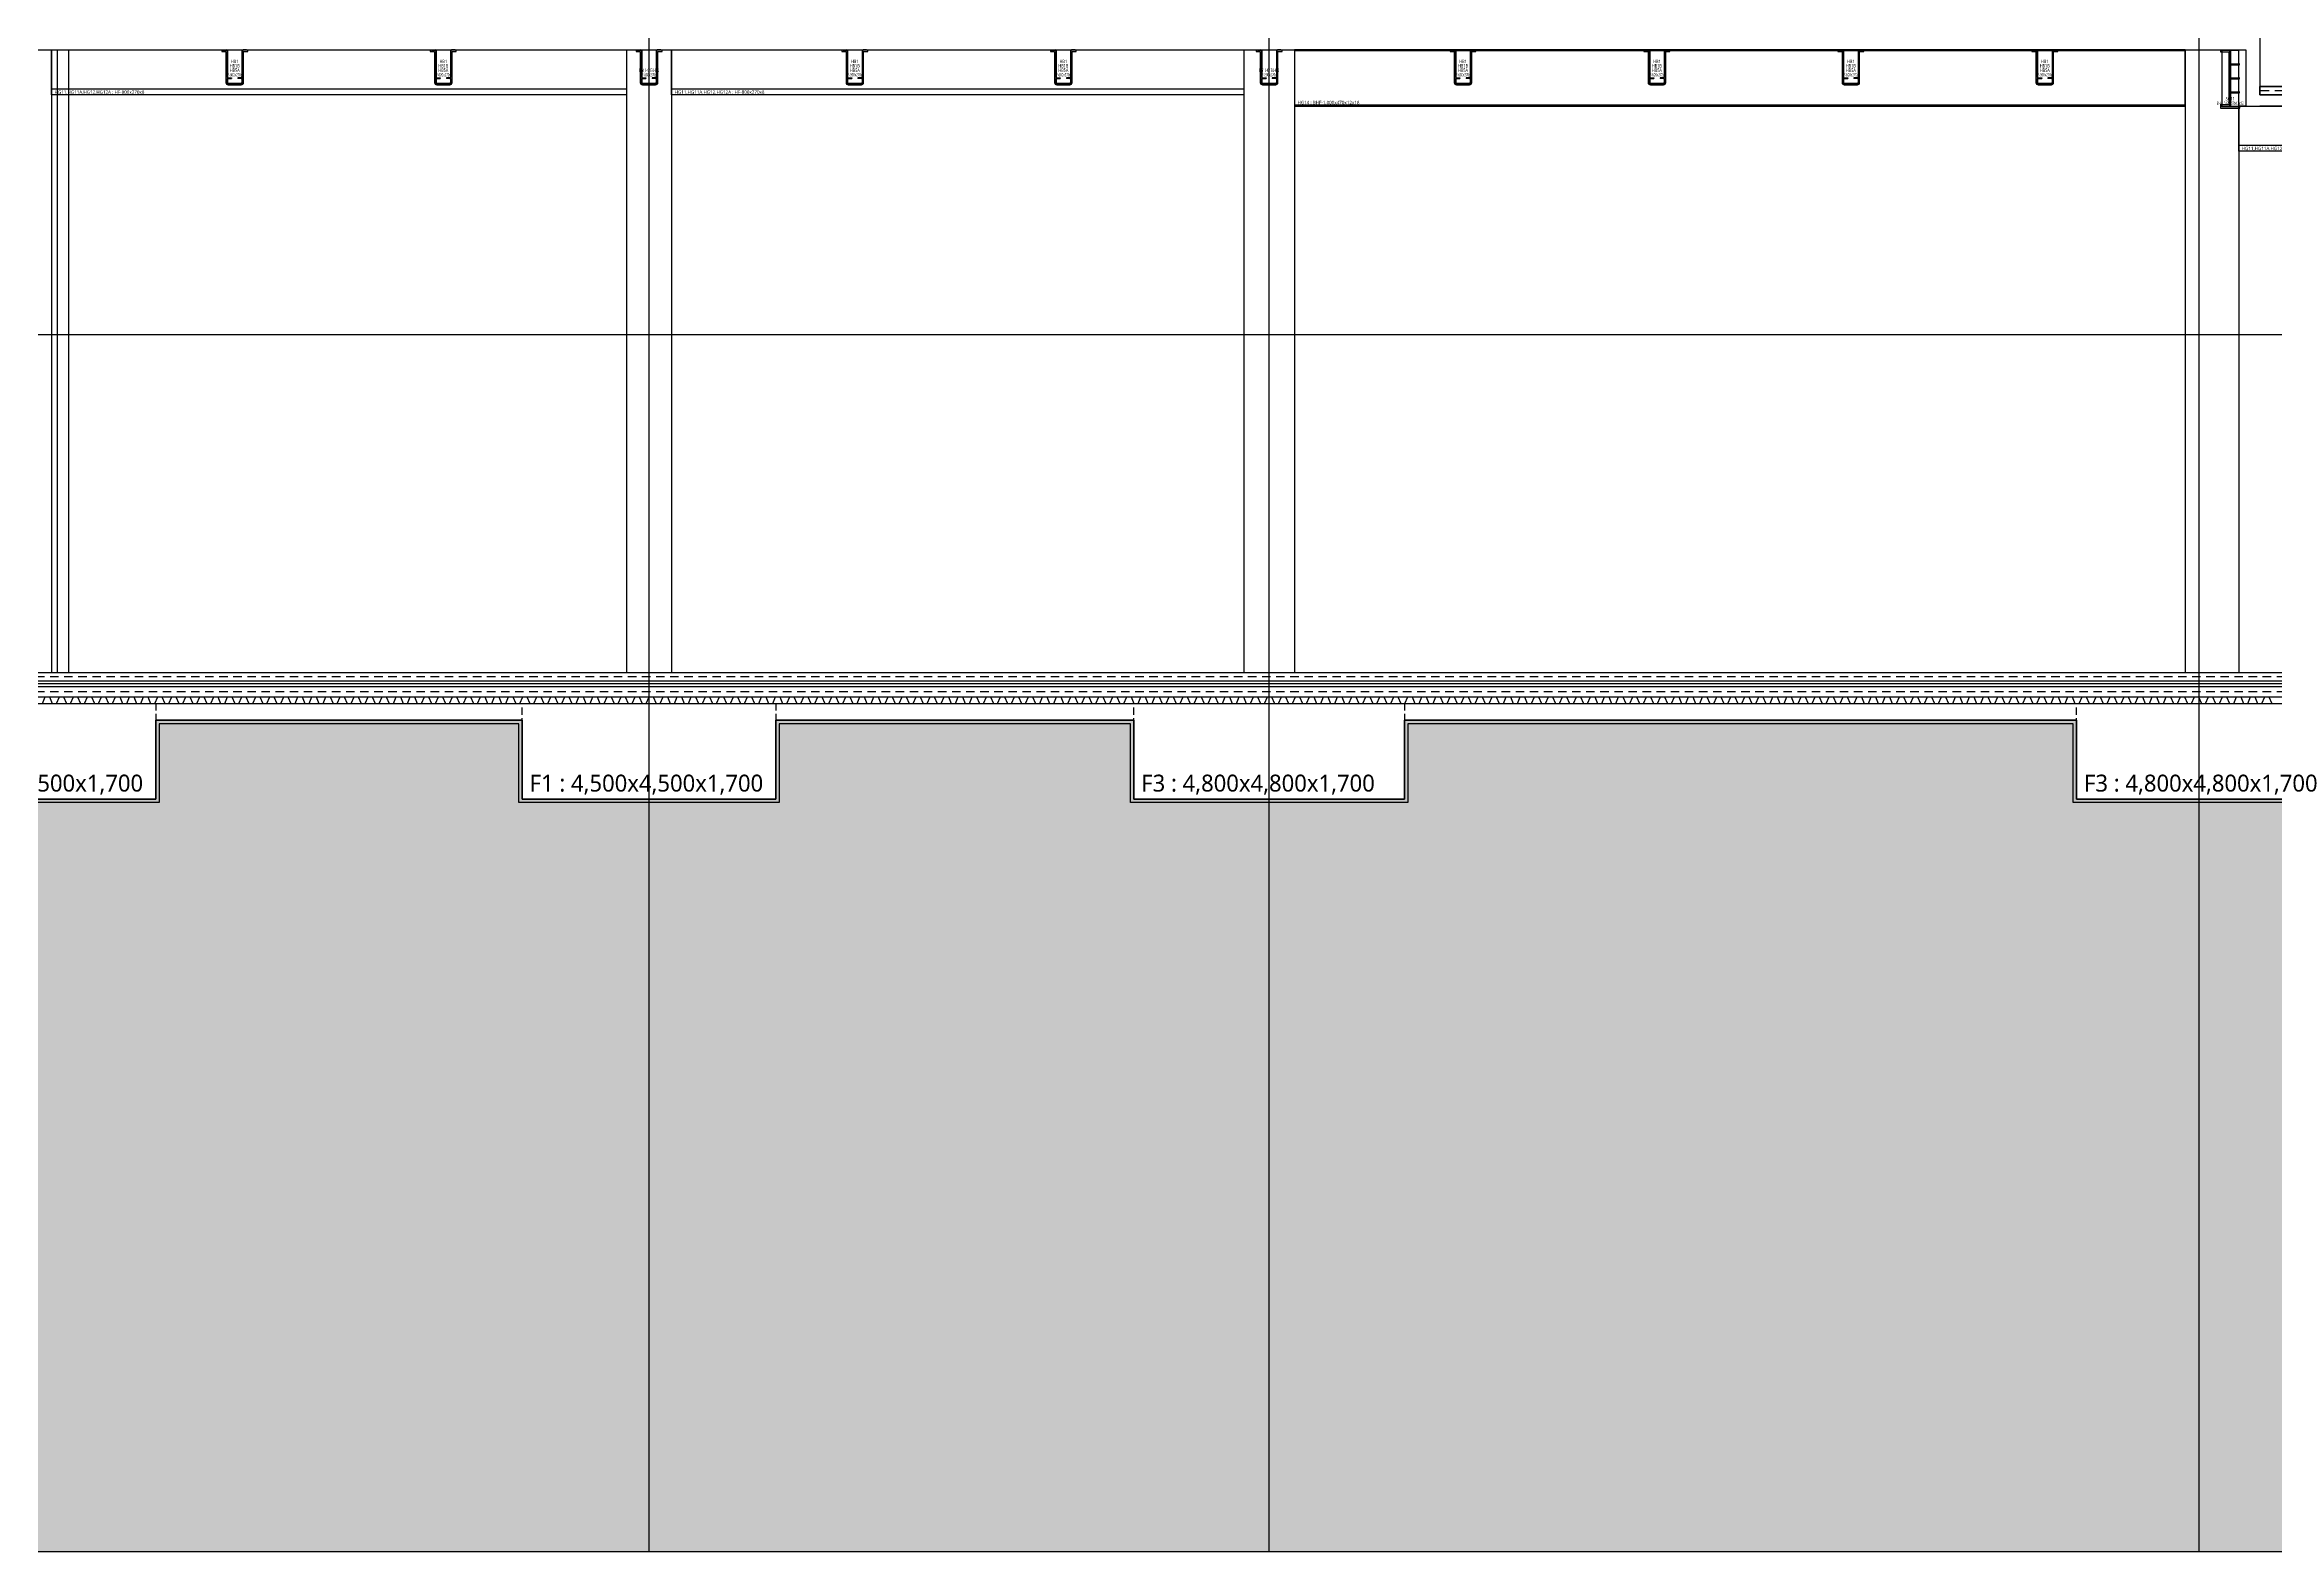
# Model space of a CAD drawing. Header units: millimetres. Extents: x 35054840 to 35483341, y -1288013 to -991013.
# Drawn here: x 35271514 to 35311087, y -1254393 to -1227650 of the extents above; entities that cross this region are included whole.
import ezdxf
from ezdxf.enums import TextEntityAlignment as Align

# ---------------------------------------------------------------- set-up
doc = ezdxf.new("R2010")
doc.units = ezdxf.units.MM
doc.header["$LTSCALE"] = 1000
doc.header["$MEASUREMENT"] = 0
doc.header["$PDSIZE"] = -10
doc.linetypes.add('HID', pattern=[2.5, 1.5, -1])
doc.linetypes.add('HIDDEN2', pattern=[0.1875, 0.125, -0.0625])
doc.layers.get('0').update_dxf_attribs({"linetype": 'CONTINUOUS'})
doc.layers.get('Defpoints').update_dxf_attribs({"color": 161, "linetype": 'CONTINUOUS'})
for name, color, linetype in [('A0-000 XR 단면도$0$250', 250, 'CONTINUOUS'), ('cen', 1, 'CONTINUOUS'), ('con', 2, 'CONTINUOUS'), ('ELE5', 254, 'CONTINUOUS'), ('ELE6', 8, 'CONTINUOUS'), ('FIN', 9, 'CONTINUOUS'), ('FIN(내화피복)', 8, 'CONTINUOUS'), ('FIN(패널-200글라스울)', 4, 'CONTINUOUS'), ('HAT-252', 252, 'CONTINUOUS'), ('HF', 3, 'CONTINUOUS'), ('INS', 9, 'BATTING'), ('KZ_횡단_계획선', 3, 'CONTINUOUS'), ('S-SBEAM-HF', 4, 'CONTINUOUS'), ('S-SGIRDER-HF', 3, 'CONTINUOUS'), ('SASAC 도면명', 2, 'CONTINUOUS'), ('STEEL', 5, 'CONTINUOUS'), ('STUD', 6, 'CONTINUOUS'), ('wire-meshes', 1, 'CONTINUOUS'), ('배수판', 5, 'CONTINUOUS'), ('초평탄', 4, 'CONTINUOUS')]:
    doc.layers.add(name, color=color, linetype=linetype)
doc.layers.add('Defpionits(Foundation)', color=161, linetype='HIDDEN2', plot=False)
doc.styles.add('TE', font='malgun_0.ttf')
doc.linetypes.add('BATTING', pattern='A,0.0001,-0.1,[134,ltypeshp.shx,S=0.1,R=0,X=-0.1,Y=0],-0.2,[134,ltypeshp.shx,S=0.1,R=180,X=0.1,Y=0],-0.1', length=0.4001)

# ---------------------------------------------------------------- blocks, each defined once
blk = doc.blocks.new('sdfsgdfdfg')
at = {"layer": 'cen', "ltscale": 0.1}
for p, q in [((34640149, -327809), (34640149, -240916)), ((34651149, -327809), (34651149, -240916)), ((34667649, -327809), (34667649, -240916))]:
    blk.add_line(p, q, dxfattribs=at)
at = {"layer": 'cen', "ltscale": 5}
for p, q in [((34536435, -306209), (34739302, -306209)), ((34536435, -312209), (34739302, -312209))]:
    blk.add_line(p, q, dxfattribs=at)
blk = doc.blocks.new('종단면도_1~2층')
at = {"layer": 'con', "ltscale": 0.1}
blk.add_lwpolyline([(34812036, -1226693), (34812036, -1227743), (34890561, -1227743), (34890561, -1228743), (34890811, -1228743)], dxfattribs=at)
blk = doc.blocks.new('*U215')
at = {"layer": 'ELE6', "ltscale": 0.1}
for p, q in [((15800, -18), (0, -18)), ((15800, -980), (0, -980))]:
    blk.add_line(p, q, dxfattribs=at)
blk.add_lwpolyline([(0, -1000), (15800, -1000), (15800, 0), (0, 0)], close=True, dxfattribs=at)
at = {"layer": 'Defpoints', "style": 'TE'}
blk.add_text('HG14 : BHF-1,000x470x12x18', height=60, dxfattribs=at).set_placement((603, -935), align=Align.MIDDLE_CENTER)
blk = doc.blocks.new('*U214')
at = {"layer": 'ELE6', "ltscale": 0.1}
for p, q in [((10150, -8), (0, -8)), ((10150, -700), (0, -700))]:
    blk.add_line(p, q, dxfattribs=at)
blk.add_lwpolyline([(10150, -800), (0, -800), (0, 0), (10150, 0)], close=True, dxfattribs=at)
at = {"layer": 'Defpoints', "style": 'TE'}
blk.add_text('HG11,HG11A,HG12,HG12A : HF-800x270x8', height=60, dxfattribs=at).set_placement((851, -750), align=Align.MIDDLE_CENTER)
blk = doc.blocks.new('*U208')
at = {"layer": 'ELE6', "ltscale": 0.1}
for p, q in [((10200, -8), (0, -8)), ((10200, -700), (0, -700))]:
    blk.add_line(p, q, dxfattribs=at)
blk.add_lwpolyline([(10200, -800), (0, -800), (0, 0), (10200, 0)], close=True, dxfattribs=at)
at = {"layer": 'Defpoints', "style": 'TE'}
blk.add_text('HG11,HG11A,HG12,HG12A : HF-800x270x8', height=60, dxfattribs=at).set_placement((851, -750), align=Align.MIDDLE_CENTER)
blk = doc.blocks.new('*U216')
at = {"layer": 'ELE6', "ltscale": 0.1}
for p, q in [((9825, -8), (0, -8)), ((9825, -700), (0, -700))]:
    blk.add_line(p, q, dxfattribs=at)
blk.add_lwpolyline([(9825, -800), (0, -800), (0, 0), (9825, 0)], close=True, dxfattribs=at)
at = {"layer": 'Defpoints', "style": 'TE'}
blk.add_text('HG11,HG11A,HG12,HG12A : HF-800x270x8', height=60, dxfattribs=at).set_placement((851, -750), align=Align.MIDDLE_CENTER)
blk = doc.blocks.new('*U232')
at = {"layer": 'Defpoints'}
for p, q in [((-150, 494), (-150, -494)), ((150, -494), (150, 494)), ((-6, 0), (6, 0))]:
    blk.add_line(p, q, dxfattribs=at)
at = {"layer": 'STEEL', "color": 0, "linetype": 'ByBlock', "ltscale": 0.5}
for p, q in [((-6, 494), (-150, 494)), ((-6, -494), (-6, 494)), ((150, 494), (6, 494)), ((6, 494), (6, -494)), ((-150, -494), (-6, -494)), ((6, -494), (150, -494))]:
    blk.add_line(p, q, dxfattribs=at)
for points in [[(-150, 494), (-150, 506), (150, 506), (150, 494)], [(150, -494), (150, -506), (-150, -506), (-150, -494)]]:
    blk.add_lwpolyline(points, dxfattribs=at)
blk = doc.blocks.new('SG11')
at = {"layer": 'S-SGIRDER-HF', "ltscale": 0.1}
blk.add_blockref('*U232', (0, -556), dxfattribs=at)
at = {"layer": 'Defpoints', "style": 'TE'}
for s, width, p in [('BH-1,012x300x12x12', 0.5, (0, -997)), ('SG11', 0.7, (0, -916))]:
    blk.add_text(s, height=60, dxfattribs=dict(at, width=width)).set_placement(p, align=Align.MIDDLE_CENTER)
blk = doc.blocks.new('HF')
at = {"layer": 'Defpoints'}
blk.add_point((0, 0), dxfattribs=at)
at = {"layer": 'HF', "color": 0, "linetype": 'ByBlock'}
for p, q in [((-209, 0), (-147, 0)), ((-209, 0), (-209, -6)), ((209, 0), (147, 0)), ((209, 0), (209, -6)), ((-209, -6), (-147, -6)), ((-135, -18), (-135, -482)), ((-129, -18), (-129, -482)), ((129, -18), (129, -482)), ((135, -18), (135, -482)), ((209, -6), (147, -6)), ((-135, -518), (-135, -582)), ((-129, -518), (-129, -582)), ((-117, -494), (-55, -494)), ((-117, -500), (-55, -500)), ((-117, -506), (-55, -506)), ((-117, -594), (117, -594)), ((-117, -600), (117, -600)), ((-55, -494), (-55, -500)), ((-55, -500), (-55, -506)), ((117, -494), (55, -494)), ((55, -494), (55, -500)), ((117, -500), (55, -500)), ((55, -500), (55, -506)), ((117, -506), (55, -506)), ((129, -518), (129, -582)), ((135, -518), (135, -582))]:
    blk.add_line(p, q, dxfattribs=at)
for centre, radius, start, end in [((-147, -18), 18, 0, 90), ((-147, -18), 12, 0, 90), ((147, -18), 18, 90, 180), ((147, -18), 12, 90, 180), ((-117, -482), 18, 180, 270), ((-117, -518), 18, 90, 180), ((-117, -582), 18, 180, 270), ((-117, -482), 12, 180, 270), ((-117, -518), 12, 90, 180), ((-117, -582), 12, 180, 270), ((117, -482), 12, 270, 360), ((117, -482), 18, 270, 360), ((117, -518), 18, 0, 90), ((117, -518), 12, 0, 90), ((117, -582), 12, 270, 360), ((117, -582), 18, 270, 360)]:
    blk.add_arc(centre, radius, start, end, dxfattribs=at)
blk = doc.blocks.new('HB1')
at = {"layer": 'S-SBEAM-HF'}
blk.add_blockref('HF', (0, 0), dxfattribs=at)
at = {"layer": 'Defpoints', "style": 'TE'}
for s, width, p in [('HB1B', 0.7, (0, -284)), ('HB5A', 0.7, (0, -361)), ('HB1', 0.7, (0, -206)), ('HF-600x270x6', 0.5, (0, -442))]:
    blk.add_text(s, height=60, dxfattribs=dict(at, width=width)).set_placement(p, align=Align.MIDDLE_CENTER)
blk = doc.blocks.new('HG1')
at = {"layer": 'S-SGIRDER-HF', "ltscale": 0.1}
blk.add_blockref('HF', (0, 0), dxfattribs=at)
at = {"layer": 'Defpoints', "style": 'TE', "width": 0.5}
for s, p in [('HG1,HG1B,HG2', (0, -361)), ('HF-600x270x6', (0, -442))]:
    blk.add_text(s, height=60, dxfattribs=at).set_placement(p, align=Align.MIDDLE_CENTER)
blk = doc.blocks.new('종단면-기초')
at = {"layer": 'Defpionits(Foundation)'}
for points in [[(39425, 700), (43925, 700), (43925, -1000), (39425, -1000)], [(50425, 700), (54925, 700), (54925, -1000), (50425, -1000)], [(61275, 700), (66075, 700), (66075, -1000), (61275, -1000)], [(78000, 700), (82800, 700), (82800, -1000), (78000, -1000)]]:
    blk.add_lwpolyline(points, close=True, dxfattribs=at)
at = {"layer": 'Defpionits(Foundation)', "ltscale": 100, "style": 'TE'}
for s, p in [('F1 : 4,500x4,500x1,700', (39556, -864)), ('F1 : 4,500x4,500x1,700', (50556, -864)), ('F3 : 4,800x4,800x1,700', (61406, -864)), ('F3 : 4,800x4,800x1,700', (78131, -864))]:
    blk.add_text(s, height=300, dxfattribs=at).set_placement(p)
blk = doc.blocks.new('*U297')
at = {"layer": 'STUD', "color": 0, "linetype": 'ByBlock'}
for p, q in [((0, 9), (-140, 9)), ((0, -10), (-140, -10))]:
    blk.add_line(p, q, dxfattribs=at)
blk.add_lwpolyline([(-140, -16), (-150, -16), (-150, 16), (-140, 16)], close=True, dxfattribs=at)

msp = doc.modelspace()

# ---------------------------------------------------------------- hatches: boundary and pattern name
at = {"layer": 'A0-000 XR 단면도$0$250', "ltscale": 0.5}
h = msp.add_hatch(dxfattribs=at)
h.set_pattern_fill('DOTS', color=256, scale=10000)
h.paths.add_polyline_path([(35365540.7, -1228943), (35350034.8, -1228943), (35341932.6, -1228793), (35338216.3, -1228793), (35338216.3, -1228593), (35338186.3, -1228593), (35338186.3, -1241343), (35332186.3, -1241343), (35332186.3, -1239843), (35323186.3, -1239843), (35323186.3, -1241043), (35318286.3, -1241043), (35318286.3, -1239643), (35312361.3, -1239643), (35312361.3, -1241043), (35307561.3, -1241043), (35307561.3, -1239643), (35295636.3, -1239643), (35295636.3, -1241043), (35290836.3, -1241043), (35290836.3, -1239643), (35284486.3, -1239643), (35284486.3, -1241043), (35279986.3, -1241043), (35279986.3, -1239643), (35273486.3, -1239643), (35273486.3, -1241043), (35268986.3, -1241043), (35268986.3, -1239643), (35262486.3, -1239643), (35262486.3, -1241743), (35257986.3, -1241743), (35257986.3, -1240343), (35251686.3, -1240343), (35251686.3, -1242043), (35246786.3, -1242043), (35246786.3, -1240343), (35235761.3, -1240343), (35235761.3, -1241743), (35229561.3, -1241743), (35229561.3, -1240043), (35233486.3, -1240043), (35233486.3, -1239893), (35229561.3, -1239893), (35219391.1, -1240983), (35178527, -1240983), (35178527, -1254393), (35381393.9, -1254393), (35381388.6, -1228943)])

# ---------------------------------------------------------------- linework, layer by layer
at = {"layer": 'con', "ltscale": 0.1}
msp.add_line((35310561.3, -1228743, 1), (35310436.3, -1228743, 1), dxfattribs=at)
for points, elevation in [([(35310811.3, -1227292.9), (35310811.3, -1228543)], 2), ([(35259411.3, -1238793), (35259611.3, -1238793), (35259611.3, -1239343), (35337386.3, -1239343), (35337386.3, -1228743), (35310811.3, -1228743)], 1), ([(35310811.3, -1228543), (35337716.3, -1228543)], 1), ([(35323186.3, -1239843), (35323186.3, -1241043), (35318286.3, -1241043), (35318286.3, -1239643), (35312361.3, -1239643), (35312361.3, -1241043), (35307561.3, -1241043), (35307561.3, -1239643), (35295636.3, -1239643), (35295636.3, -1241043), (35290836.3, -1241043), (35290836.3, -1239643), (35284486.3, -1239643), (35284486.3, -1241043), (35279986.3, -1241043), (35279986.3, -1239643), (35273486.3, -1239643), (35273486.3, -1241043), (35268986.3, -1241043)], 1)]:
    msp.add_lwpolyline(points, dxfattribs=dict(at, elevation=elevation))
at = {"layer": 'Defpoints', "elevation": 1}
for points in [[(35178527, -1254393), (35381393.9, -1254393), (35381393.9, -1228943), (35350034.8, -1228943), (35341932.6, -1228793), (35338186.3, -1228793)], [(35338186.3, -1228793), (35338186.3, -1241343), (35332186.3, -1241343), (35332186.3, -1239843), (35323186.3, -1239843), (35323186.3, -1241043), (35318286.3, -1241043), (35318286.3, -1239643), (35312361.3, -1239643), (35312361.3, -1241043), (35307561.3, -1241043), (35307561.3, -1239643), (35295636.3, -1239643), (35295636.3, -1241043), (35290836.3, -1241043), (35290836.3, -1239643), (35284486.3, -1239643), (35284486.3, -1241043), (35279986.3, -1241043), (35279986.3, -1239643), (35273486.3, -1239643), (35273486.3, -1241043), (35268986.3, -1241043)]]:
    msp.add_lwpolyline(points, dxfattribs=at)
at = {"layer": 'ELE5', "ltscale": 1000, "elevation": 1}
for points in [[(35271636.3, -1227743), (35271636.3, -1238793)], [(35281836.3, -1227743), (35281836.3, -1238793)], [(35282636.3, -1227743), (35282636.3, -1238793)], [(35292786.3, -1227743), (35292786.3, -1238793)], [(35293686.3, -1227743), (35293686.3, -1238793)], [(35309486.3, -1227743), (35309486.3, -1238793)], [(35310436.3, -1228693), (35310436.3, -1238793)]]:
    msp.add_lwpolyline(points, dxfattribs=at)
at = {"layer": 'FIN', "ltscale": 0.5}
msp.add_lwpolyline([(35338216.3, -1228993), (35338216.3, -1228518), (35337986.3, -1228518), (35337986.3, -1228518), (35337946.3, -1228518), (35337946.3, -1228193), (35337686.3, -1228193), (35337686.3, -1228493), (35337486.3, -1228493), (35337486.3, -1228393), (35310811.3, -1228393)], dxfattribs=at)
at = {"layer": 'FIN', "ltscale": 0.1, "elevation": 1}
for points in [[(35312421.3, -1241103), (35307501.3, -1241103), (35307501.3, -1239703), (35295696.3, -1239703), (35295696.3, -1241103), (35290776.3, -1241103), (35290776.3, -1239703), (35284546.3, -1239703), (35284546.3, -1241103), (35279926.3, -1241103), (35279926.3, -1239703), (35273546.3, -1239703), (35273546.3, -1241103), (35268926.3, -1241103)], [(35268986.3, -1241043), (35273486.3, -1241043), (35273486.3, -1239643), (35279986.3, -1239643), (35279986.3, -1241043), (35284486.3, -1241043), (35284486.3, -1239643), (35290836.3, -1239643), (35290836.3, -1241043), (35295636.3, -1241043), (35295636.3, -1239643), (35307561.3, -1239643), (35307561.3, -1241043), (35312361.3, -1241043)]]:
    msp.add_lwpolyline(points, dxfattribs=at)
at = {"layer": 'FIN(내화피복)', "ltscale": 10000, "elevation": 1}
for points in [[(35274656.3, -1227743), (35274656.3, -1227770), (35274730.3, -1227770), (35274730.3, -1228325, 0.4142136), (35274769.3, -1228364), (35275003.3, -1228364, 0.4142136), (35275042.3, -1228325), (35275042.3, -1227770), (35275116.3, -1227770), (35275116.3, -1227743)], [(35278356.3, -1227743), (35278356.3, -1227770), (35278430.3, -1227770), (35278430.3, -1228325, 0.4142136), (35278469.3, -1228364), (35278703.3, -1228364, 0.4142136), (35278742.3, -1228325), (35278742.3, -1227770), (35278816.3, -1227770), (35278816.3, -1227743)], [(35282006.3, -1227743), (35282006.3, -1227770), (35282080.3, -1227770), (35282080.3, -1228325, 0.4142136), (35282119.3, -1228364), (35282353.3, -1228364, 0.4142136), (35282392.3, -1228325), (35282392.3, -1227770), (35282466.3, -1227770), (35282466.3, -1227743)], [(35285656.3, -1227743), (35285656.3, -1227770), (35285730.3, -1227770), (35285730.3, -1228325, 0.4142136), (35285769.3, -1228364), (35286003.3, -1228364, 0.4142136), (35286042.3, -1228325), (35286042.3, -1227770), (35286116.3, -1227770), (35286116.3, -1227743)], [(35289356.3, -1227743), (35289356.3, -1227770), (35289430.3, -1227770), (35289430.3, -1228325, 0.4142136), (35289469.3, -1228364), (35289703.3, -1228364, 0.4142136), (35289742.3, -1228325), (35289742.3, -1227770), (35289816.3, -1227770), (35289816.3, -1227743)], [(35293006.3, -1227743), (35293006.3, -1227770), (35293080.3, -1227770), (35293080.3, -1228325, 0.4142136), (35293119.3, -1228364), (35293353.3, -1228364, 0.4142136), (35293392.3, -1228325), (35293392.3, -1227770), (35293466.3, -1227770), (35293466.3, -1227743)], [(35296446.3, -1227743), (35296446.3, -1227770), (35296520.3, -1227770), (35296520.3, -1228325, 0.4142136), (35296559.3, -1228364), (35296793.3, -1228364, 0.4142136), (35296832.3, -1228325), (35296832.3, -1227770), (35296906.3, -1227770), (35296906.3, -1227743)], [(35299886.3, -1227743), (35299886.3, -1227770), (35299960.3, -1227770), (35299960.3, -1228325, 0.4142136), (35299999.3, -1228364), (35300233.3, -1228364, 0.4142136), (35300272.3, -1228325), (35300272.3, -1227770), (35300346.3, -1227770), (35300346.3, -1227743)], [(35303326.3, -1227743), (35303326.3, -1227770), (35303400.3, -1227770), (35303400.3, -1228325, 0.4142136), (35303439.3, -1228364), (35303673.3, -1228364, 0.4142136), (35303712.3, -1228325), (35303712.3, -1227770), (35303786.3, -1227770), (35303786.3, -1227743)], [(35306766.3, -1227743), (35306766.3, -1227770), (35306840.3, -1227770), (35306840.3, -1228325, 0.4142136), (35306879.3, -1228364), (35307113.3, -1228364, 0.4142136), (35307152.3, -1228325), (35307152.3, -1227770), (35307226.3, -1227770), (35307226.3, -1227743)]]:
    msp.add_lwpolyline(points, format="xyb", dxfattribs=at)
msp.add_lwpolyline([(35310115.3, -1227743), (35310115.3, -1227776), (35310259.3, -1227776), (35310259.3, -1228722), (35310115.3, -1228722), (35310115.3, -1228776), (35310457.3, -1228776), (35310457.3, -1228743)], dxfattribs=at)
at = {"layer": 'FIN(패널-200글라스울)', "ltscale": 0.1}
for p, q in [((35271736.3, -1227743, 1), (35271736.3, -1238793, 1)), ((35271936.3, -1227743, 1), (35271936.3, -1238793, 1))]:
    msp.add_line(p, q, dxfattribs=at)
at = {"layer": 'HAT-252', "linetype": 'HID', "ltscale": 0.1, "elevation": 1}
msp.add_lwpolyline([(35310811.3, -1228533), (35337706.3, -1228533), (35337706.3, -1228213), (35337926.3, -1228213), (35337926.3, -1228533), (35337944.9, -1228533), (35337944.9, -1228533), (35338196.3, -1228533), (35338196.3, -1241343)], dxfattribs=at)
at = {"layer": 'INS', "ltscale": 0.12, "elevation": 1}
msp.add_lwpolyline([(35337386.3, -1238993), (35259611.3, -1238993)], dxfattribs=at)
at = {"layer": 'KZ_횡단_계획선'}
for points in [[(35338186.3, -1228543), (35310811.3, -1228543), (35310811.3, -1228393), (35337486.3, -1228393)], [(35268986.3, -1241043), (35273486.3, -1241043), (35273486.3, -1239643), (35279986.3, -1239643), (35279986.3, -1241043), (35284486.3, -1241043), (35284486.3, -1239643), (35290836.3, -1239643), (35290836.3, -1241043), (35295636.3, -1241043), (35295636.3, -1239643), (35307561.3, -1239643), (35307561.3, -1241043), (35312361.3, -1241043)]]:
    msp.add_lwpolyline(points, dxfattribs=at)
at = {"layer": 'wire-meshes', "linetype": 'HID', "ltscale": 0.1}
for p, q in [((35259611.3, -1238868, 1), (35337386.3, -1238868, 1)), ((35259611.3, -1239133, 1), (35337386.3, -1239133, 1))]:
    msp.add_line(p, q, dxfattribs=at)
at = {"layer": 'wire-meshes', "linetype": 'HID', "ltscale": 0.1, "elevation": 1}
msp.add_lwpolyline([(35337476.3, -1228468), (35310811.3, -1228468)], dxfattribs=at)
at = {"layer": '배수판', "elevation": 1}
msp.add_lwpolyline([(35271474.4, -1239343), (35271525.7, -1239223), (35271599, -1239223), (35271650.3, -1239343), (35271723.6, -1239343), (35271774.9, -1239223), (35271848.2, -1239223), (35271899.5, -1239343), (35271972.9, -1239343), (35272024.2, -1239223), (35272097.5, -1239223), (35272148.8, -1239343), (35272222.1, -1239343), (35272273.4, -1239223), (35272346.8, -1239223), (35272398.1, -1239343), (35272471.4, -1239343), (35272522.7, -1239223), (35272596, -1239223), (35272647.3, -1239343), (35272720.6, -1239343), (35272771.9, -1239223), (35272845.3, -1239223), (35272896.6, -1239343), (35272969.9, -1239343), (35273021.2, -1239223), (35273094.5, -1239223), (35273145.8, -1239343), (35273219.1, -1239343), (35273270.4, -1239223), (35273343.8, -1239223), (35273395.1, -1239343), (35273468.4, -1239343), (35273519.7, -1239223), (35273593, -1239223), (35273644.3, -1239343), (35273717.7, -1239343), (35273769, -1239223), (35273842.3, -1239223), (35273893.6, -1239343), (35273966.9, -1239343), (35274018.2, -1239223), (35274091.5, -1239223), (35274142.8, -1239343), (35274179.5, -1239343), (35274216.2, -1239343), (35274267.5, -1239223), (35274340.8, -1239223), (35274392.1, -1239343), (35274465.4, -1239343), (35274516.7, -1239223), (35274553.4, -1239223), (35274584.8, -1239223), (35274636.1, -1239343), (35274709.4, -1239343), (35274760.7, -1239223), (35274834, -1239223), (35274885.3, -1239343), (35274958.6, -1239343), (35275009.9, -1239223), (35275083.3, -1239223), (35275134.6, -1239343), (35275207.9, -1239343), (35275259.2, -1239223), (35275332.5, -1239223), (35275383.8, -1239343), (35275457.2, -1239343), (35275508.4, -1239223), (35275581.8, -1239223), (35275633.1, -1239343), (35275706.4, -1239343), (35275757.7, -1239223), (35275831, -1239223), (35275882.3, -1239343), (35275955.7, -1239343), (35276007, -1239223), (35276080.3, -1239223), (35276131.6, -1239343), (35276204.9, -1239343), (35276256.2, -1239223), (35276329.5, -1239223), (35276380.8, -1239343), (35276454.2, -1239343), (35276505.5, -1239223), (35276578.8, -1239223), (35276630.1, -1239343), (35276703.4, -1239343), (35276754.7, -1239223), (35276828.1, -1239223), (35276879.3, -1239343), (35276952.7, -1239343), (35277004, -1239223), (35277077.3, -1239223), (35277128.6, -1239343), (35277201.9, -1239343), (35277253.2, -1239223), (35277326.6, -1239223), (35277377.9, -1239343), (35277451.2, -1239343), (35277502.5, -1239223), (35277575.8, -1239223), (35277627.1, -1239343), (35277700.4, -1239343), (35277751.7, -1239223), (35277825.1, -1239223), (35277876.4, -1239343), (35277949.7, -1239343), (35278001, -1239223), (35278074.3, -1239223), (35278125.6, -1239343), (35278199, -1239343), (35278250.2, -1239223), (35278323.6, -1239223), (35278374.9, -1239343), (35278448.2, -1239343), (35278499.5, -1239223), (35278572.8, -1239223), (35278624.1, -1239343), (35278697.5, -1239343), (35278748.8, -1239223), (35278822.1, -1239223), (35278873.4, -1239343), (35278946.7, -1239343), (35278998, -1239223), (35279071.3, -1239223), (35279122.6, -1239343), (35279196, -1239343), (35279247.3, -1239223), (35279320.6, -1239223), (35279371.9, -1239343), (35279445.2, -1239343), (35279496.5, -1239223), (35279569.9, -1239223), (35279621.1, -1239343), (35279694.5, -1239343), (35279745.8, -1239223), (35279819.1, -1239223), (35279870.4, -1239343), (35279943.7, -1239343), (35279995, -1239223), (35280068.4, -1239223), (35280119.7, -1239343), (35280193, -1239343), (35280244.3, -1239223), (35280317.6, -1239223), (35280368.9, -1239343), (35280442.2, -1239343), (35280493.5, -1239223), (35280566.9, -1239223), (35280618.2, -1239343), (35280691.5, -1239343), (35280742.8, -1239223), (35280816.1, -1239223), (35280867.4, -1239343), (35280940.8, -1239343), (35280992, -1239223), (35281065.4, -1239223), (35281116.7, -1239343), (35281190, -1239343), (35281241.3, -1239223), (35281314.6, -1239223), (35281365.9, -1239343), (35281439.3, -1239343), (35281490.6, -1239223), (35281563.9, -1239223), (35281615.2, -1239343), (35281688.5, -1239343), (35281739.8, -1239223), (35281813.1, -1239223), (35281864.4, -1239343), (35281937.8, -1239343), (35281989.1, -1239223), (35282062.4, -1239223), (35282113.7, -1239343), (35282187, -1239343), (35282238.3, -1239223), (35282311.7, -1239223), (35282362.9, -1239343), (35282436.3, -1239343), (35282487.6, -1239223), (35282560.9, -1239223), (35282612.2, -1239343), (35282685.5, -1239343), (35282736.8, -1239223), (35282810.2, -1239223), (35282861.5, -1239343), (35282934.8, -1239343), (35282986.1, -1239223), (35283059.4, -1239223), (35283110.7, -1239343), (35283184, -1239343), (35283235.3, -1239223), (35283308.7, -1239223), (35283360, -1239343), (35283433.3, -1239343), (35283484.6, -1239223), (35283557.9, -1239223), (35283609.2, -1239343), (35283682.5, -1239343), (35283733.8, -1239223), (35283807.2, -1239223), (35283858.5, -1239343), (35283931.8, -1239343), (35283983.1, -1239223), (35284056.4, -1239223), (35284107.7, -1239343), (35284181.1, -1239343), (35284232.4, -1239223), (35284305.7, -1239223), (35284357, -1239343), (35284430.3, -1239343), (35284481.6, -1239223), (35284554.9, -1239223), (35284606.2, -1239343), (35284679.6, -1239343), (35284730.9, -1239223), (35284804.2, -1239223), (35284855.5, -1239343), (35284928.8, -1239343), (35284980.1, -1239223), (35285053.4, -1239223), (35285104.7, -1239343), (35285178.1, -1239343), (35285229.4, -1239223), (35285302.7, -1239223), (35285354, -1239343), (35285427.3, -1239343), (35285478.6, -1239223), (35285552, -1239223), (35285603.3, -1239343), (35285676.6, -1239343), (35285727.9, -1239223), (35285801.2, -1239223), (35285852.5, -1239343), (35285925.8, -1239343), (35285977.1, -1239223), (35286050.5, -1239223), (35286101.8, -1239343), (35286175.1, -1239343), (35286226.4, -1239223), (35286299.7, -1239223), (35286351, -1239343), (35286424.3, -1239343), (35286475.6, -1239223), (35286549, -1239223), (35286600.3, -1239343), (35286673.6, -1239343), (35286724.9, -1239223), (35286798.2, -1239223), (35286849.5, -1239343), (35286922.9, -1239343), (35286974.1, -1239223), (35287047.5, -1239223), (35287098.8, -1239343), (35287172.1, -1239343), (35287223.4, -1239223), (35287296.7, -1239223), (35287348, -1239343), (35287421.4, -1239343), (35287472.7, -1239223), (35287546, -1239223), (35287597.3, -1239343), (35287670.6, -1239343), (35287721.9, -1239223), (35287795.2, -1239223), (35287846.5, -1239343), (35287919.9, -1239343), (35287971.2, -1239223), (35288044.5, -1239223), (35288095.8, -1239343), (35288169.1, -1239343), (35288220.4, -1239223), (35288293.8, -1239223), (35288345, -1239343), (35288418.4, -1239343), (35288469.7, -1239223), (35288543, -1239223), (35288594.3, -1239343), (35288667.6, -1239343), (35288718.9, -1239223), (35288792.3, -1239223), (35288843.6, -1239343), (35288916.9, -1239343), (35288968.2, -1239223), (35289041.5, -1239223), (35289092.8, -1239343), (35289166.1, -1239343), (35289217.4, -1239223), (35289290.8, -1239223), (35289342.1, -1239343), (35289415.4, -1239343), (35289466.7, -1239223), (35289540, -1239223), (35289591.3, -1239343), (35289664.7, -1239343), (35289715.9, -1239223), (35289789.3, -1239223), (35289840.6, -1239343), (35289913.9, -1239343), (35289965.2, -1239223), (35290038.5, -1239223), (35290089.8, -1239343), (35290163.2, -1239343), (35290214.5, -1239223), (35290287.8, -1239223), (35290339.1, -1239343), (35290412.4, -1239343), (35290463.7, -1239223), (35290537, -1239223), (35290588.3, -1239343), (35290661.7, -1239343), (35290713, -1239223), (35290786.3, -1239223), (35290837.6, -1239343), (35290910.9, -1239343), (35290962.2, -1239223), (35291035.6, -1239223), (35291086.8, -1239343), (35291160.2, -1239343), (35291211.5, -1239223), (35291284.8, -1239223), (35291336.1, -1239343), (35291409.4, -1239343), (35291460.7, -1239223), (35291534.1, -1239223), (35291585.4, -1239343), (35291658.7, -1239343), (35291710, -1239223), (35291783.3, -1239223), (35291834.6, -1239343), (35291907.9, -1239343), (35291959.2, -1239223), (35292032.6, -1239223), (35292083.9, -1239343), (35292157.2, -1239343), (35292208.5, -1239223), (35292281.8, -1239223), (35292333.1, -1239343), (35292406.5, -1239343), (35292457.7, -1239223), (35292531.1, -1239223), (35292582.4, -1239343), (35292655.7, -1239343), (35292707, -1239223), (35292780.3, -1239223), (35292831.6, -1239343), (35292905, -1239343), (35292956.3, -1239223), (35293029.6, -1239223), (35293080.9, -1239343), (35293154.2, -1239343), (35293205.5, -1239223), (35293278.8, -1239223), (35293330.1, -1239343), (35293403.5, -1239343), (35293454.8, -1239223), (35293528.1, -1239223), (35293579.4, -1239343), (35293652.7, -1239343), (35293704, -1239223), (35293777.4, -1239223), (35293828.6, -1239343), (35293902, -1239343), (35293953.3, -1239223), (35294026.6, -1239223), (35294077.9, -1239343), (35294151.2, -1239343), (35294202.5, -1239223), (35294275.9, -1239223), (35294327.2, -1239343), (35294400.5, -1239343), (35294451.8, -1239223), (35294525.1, -1239223), (35294576.4, -1239343), (35294649.7, -1239343), (35294701, -1239223), (35294774.4, -1239223), (35294825.7, -1239343), (35294899, -1239343), (35294950.3, -1239223), (35295023.6, -1239223), (35295074.9, -1239343), (35295148.2, -1239343), (35295199.5, -1239223), (35295272.9, -1239223), (35295324.2, -1239343), (35295397.5, -1239343), (35295448.8, -1239223), (35295522.1, -1239223), (35295573.4, -1239343), (35295646.8, -1239343), (35295698.1, -1239223), (35295771.4, -1239223), (35295822.7, -1239343), (35295896, -1239343), (35295947.3, -1239223), (35296020.6, -1239223), (35296071.9, -1239343), (35296145.3, -1239343), (35296196.6, -1239223), (35296269.9, -1239223), (35296321.2, -1239343), (35296394.5, -1239343), (35296445.8, -1239223), (35296519.1, -1239223), (35296570.4, -1239343), (35296643.8, -1239343), (35296695.1, -1239223), (35296768.4, -1239223), (35296819.7, -1239343), (35296893, -1239343), (35296944.3, -1239223), (35297017.7, -1239223), (35297069, -1239343), (35297142.3, -1239343), (35297193.6, -1239223), (35297266.9, -1239223), (35297318.2, -1239343), (35297391.5, -1239343), (35297442.8, -1239223), (35297516.2, -1239223), (35297567.5, -1239343), (35297640.8, -1239343), (35297692.1, -1239223), (35297765.4, -1239223), (35297816.7, -1239343), (35297890, -1239343), (35297941.3, -1239223), (35298014.7, -1239223), (35298066, -1239343), (35298139.3, -1239343), (35298190.6, -1239223), (35298263.9, -1239223), (35298315.2, -1239343), (35298388.6, -1239343), (35298439.9, -1239223), (35298513.2, -1239223), (35298564.5, -1239343), (35298637.8, -1239343), (35298689.1, -1239223), (35298762.4, -1239223), (35298813.7, -1239343), (35298887.1, -1239343), (35298938.4, -1239223), (35299011.7, -1239223), (35299063, -1239343), (35299136.3, -1239343), (35299187.6, -1239223), (35299260.9, -1239223), (35299312.2, -1239343), (35299348.9, -1239343), (35299385.6, -1239343), (35299436.9, -1239223), (35299510.2, -1239223), (35299561.5, -1239343), (35299634.8, -1239343), (35299686.1, -1239223), (35299722.8, -1239223), (35299754.2, -1239223), (35299805.5, -1239343), (35299878.8, -1239343), (35299930.1, -1239223), (35300003.4, -1239223), (35300054.7, -1239343), (35300128.1, -1239343), (35300179.3, -1239223), (35300252.7, -1239223), (35300304, -1239343), (35300377.3, -1239343), (35300428.6, -1239223), (35300501.9, -1239223), (35300553.2, -1239343), (35300626.6, -1239343), (35300677.9, -1239223), (35300751.2, -1239223), (35300802.5, -1239343), (35300875.8, -1239343), (35300927.1, -1239223), (35301000.4, -1239223), (35301051.7, -1239343), (35301125.1, -1239343), (35301176.4, -1239223), (35301249.7, -1239223), (35301301, -1239343), (35301374.3, -1239343), (35301425.6, -1239223), (35301499, -1239223), (35301550.2, -1239343), (35301623.6, -1239343), (35301674.9, -1239223), (35301748.2, -1239223), (35301799.5, -1239343), (35301872.8, -1239343), (35301924.1, -1239223), (35301997.5, -1239223), (35302048.8, -1239343), (35302122.1, -1239343), (35302173.4, -1239223), (35302246.7, -1239223), (35302298, -1239343), (35302371.3, -1239343), (35302422.6, -1239223), (35302496, -1239223), (35302547.3, -1239343), (35302620.6, -1239343), (35302671.9, -1239223), (35302745.2, -1239223), (35302796.5, -1239343), (35302869.9, -1239343), (35302921.1, -1239223), (35302994.5, -1239223), (35303045.8, -1239343), (35303119.1, -1239343), (35303170.4, -1239223), (35303243.7, -1239223), (35303295, -1239343), (35303368.4, -1239343), (35303419.7, -1239223), (35303493, -1239223), (35303544.3, -1239343), (35303617.6, -1239343), (35303668.9, -1239223), (35303742.2, -1239223), (35303793.5, -1239343), (35303866.9, -1239343), (35303918.2, -1239223), (35303991.5, -1239223), (35304042.8, -1239343), (35304116.1, -1239343), (35304167.4, -1239223), (35304240.8, -1239223), (35304292, -1239343), (35304365.4, -1239343), (35304416.7, -1239223), (35304490, -1239223), (35304541.3, -1239343), (35304614.6, -1239343), (35304665.9, -1239223), (35304739.3, -1239223), (35304790.6, -1239343), (35304863.9, -1239343), (35304915.2, -1239223), (35304988.5, -1239223), (35305039.8, -1239343), (35305113.1, -1239343), (35305164.4, -1239223), (35305237.8, -1239223), (35305289.1, -1239343), (35305362.4, -1239343), (35305413.7, -1239223), (35305487, -1239223), (35305538.3, -1239343), (35305611.7, -1239343), (35305662.9, -1239223), (35305736.3, -1239223), (35305787.6, -1239343), (35305860.9, -1239343), (35305912.2, -1239223), (35305985.5, -1239223), (35306036.8, -1239343), (35306110.2, -1239343), (35306161.5, -1239223), (35306234.8, -1239223), (35306286.1, -1239343), (35306359.4, -1239343), (35306410.7, -1239223), (35306484, -1239223), (35306535.3, -1239343), (35306608.7, -1239343), (35306660, -1239223), (35306733.3, -1239223), (35306784.6, -1239343), (35306857.9, -1239343), (35306909.2, -1239223), (35306982.5, -1239223), (35307033.8, -1239343), (35307107.2, -1239343), (35307158.5, -1239223), (35307231.8, -1239223), (35307283.1, -1239343), (35307356.4, -1239343), (35307407.7, -1239223), (35307481.1, -1239223), (35307532.4, -1239343), (35307605.7, -1239343), (35307657, -1239223), (35307730.3, -1239223), (35307781.6, -1239343), (35307854.9, -1239343), (35307906.2, -1239223), (35307979.6, -1239223), (35308030.9, -1239343), (35308104.2, -1239343), (35308155.5, -1239223), (35308228.8, -1239223), (35308280.1, -1239343), (35308353.4, -1239343), (35308404.7, -1239223), (35308478.1, -1239223), (35308529.4, -1239343), (35308602.7, -1239343), (35308654, -1239223), (35308727.3, -1239223), (35308778.6, -1239343), (35308852, -1239343), (35308903.3, -1239223), (35308976.6, -1239223), (35309027.9, -1239343), (35309101.2, -1239343), (35309152.5, -1239223), (35309225.8, -1239223), (35309277.1, -1239343), (35309350.5, -1239343), (35309401.8, -1239223), (35309475.1, -1239223), (35309526.4, -1239343), (35309599.7, -1239343), (35309651, -1239223), (35309724.3, -1239223), (35309775.6, -1239343), (35309849, -1239343), (35309900.3, -1239223), (35309973.6, -1239223), (35310024.9, -1239343), (35310098.2, -1239343), (35310149.5, -1239223), (35310222.9, -1239223), (35310274.1, -1239343), (35310347.5, -1239343), (35310398.8, -1239223), (35310472.1, -1239223), (35310523.4, -1239343), (35310596.7, -1239343), (35310648, -1239223), (35310721.4, -1239223), (35310772.7, -1239343), (35310846, -1239343), (35310897.3, -1239223), (35310970.6, -1239223), (35311021.9, -1239343), (35311095.2, -1239343)], dxfattribs=at)
at = {"layer": '초평탄', "ltscale": 0.1}
for p, q in [((35259611.3, -1238943, 1), (35337386.3, -1238943, 1)), ((35259611.3, -1239043, 1), (35337386.3, -1239043, 1)), ((35259611.3, -1239223, 1), (35337386.3, -1239223, 1))]:
    msp.add_line(p, q, dxfattribs=at)
at = {"layer": '초평탄', "ltscale": 0.1, "elevation": 1}
msp.add_lwpolyline([(35259611.3, -1238793), (35337386.3, -1238793)], dxfattribs=at)

# ---------------------------------------------------------------- block references
for name, p in [('sdfsgdfdfg', (642087, -926584.2, 1)), ('종단면도_1~2층', (420000, 0, 1))]:
    msp.add_blockref(name, p)
at = {"layer": 'ELE6'}
for name, p in [('*U208', (35271636.3, -1227743, 1)), ('*U214', (35282636.3, -1227743, 1)), ('*U215', (35293686.3, -1227743, 1)), ('*U216', (35310436.3, -1228743, 1))]:
    msp.add_blockref(name, p, dxfattribs=at)
at = {"layer": 'S-SBEAM-HF'}
for p in [(35274886.3, -1227743, 1), (35278586.3, -1227743, 1), (35285886.3, -1227743, 1), (35289586.3, -1227743, 1), (35296676.3, -1227743, 1), (35300116.3, -1227743, 1), (35303556.3, -1227743, 1), (35306996.3, -1227743, 1)]:
    msp.add_blockref('HB1', p, dxfattribs=at)
at = {"layer": 'S-SGIRDER-HF', "ltscale": 0.1}
for name, p in [('HG1', (35282236.3, -1227743, 1)), ('HG1', (35293236.3, -1227743, 1)), ('SG11', (35310286.3, -1227693, 1))]:
    msp.add_blockref(name, p, dxfattribs=at)
at = {"layer": 'SASAC 도면명'}
msp.add_blockref('종단면-기초', (35229561.3, -1240043, 1), dxfattribs=at)
at = {"layer": 'STUD', "color": 8, "rotation": 180}
for p in [(35310292.3, -1228002, 1), (35310292.3, -1228249, 1), (35310292.3, -1228496, 1)]:
    msp.add_blockref('*U297', p, dxfattribs=at)

doc.saveas('drawing.dxf')
